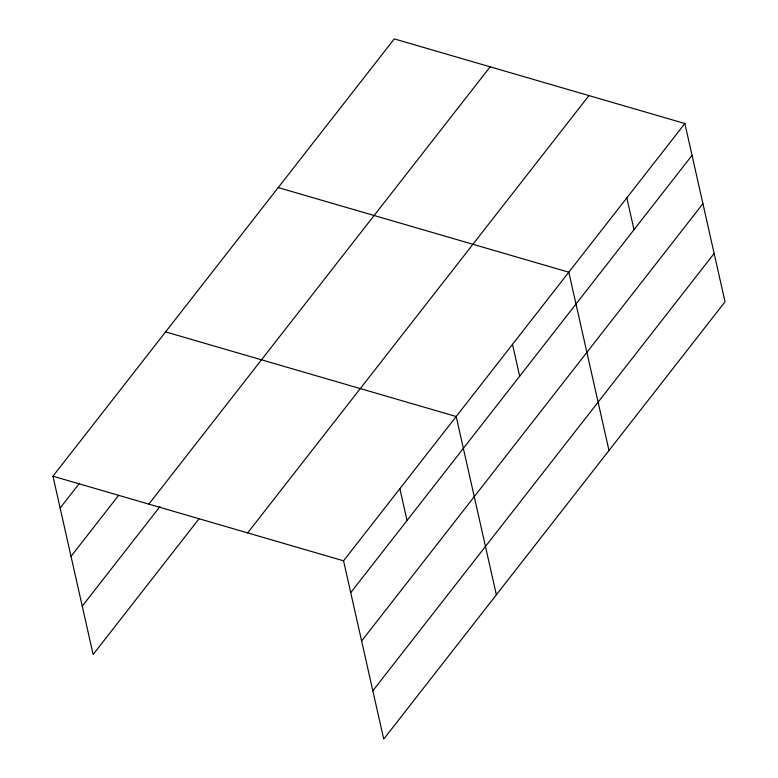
<?xml version="1.0" encoding="UTF-8"?>
<svg xmlns="http://www.w3.org/2000/svg" width="778" height="778" viewBox="0 0 778 778"><rect width="100%" height="100%" fill="white"/><g stroke="black" fill="none" stroke-linecap="round" stroke-linejoin="round"><path stroke-width="1.17" d="M199.1 518.722L93.136 654.483L52.962 476.204L394.271 38.9L684.864 123.517L725.038 301.796L383.729 739.1L343.555 560.821L684.864 123.517M60.139 508.044L79.405 483.362M71.031 556.367L118.451 495.605M148.861 504.134L490.159 66.82M82.244 606.159L160.054 506.468M247.657 532.901L588.965 95.597M350.732 592.661L692.031 155.357M361.624 640.984L702.923 203.68M372.837 690.776L714.146 253.463M278.223 187.586L568.815 272.203L608.989 450.472M165.597 331.895L456.19 416.512L496.364 594.791M52.962 476.204L343.555 560.821M626.835 197.855L634.012 229.695M512.498 344.353L519.675 376.192M399.873 488.672L407.05 520.501"/></g></svg>
